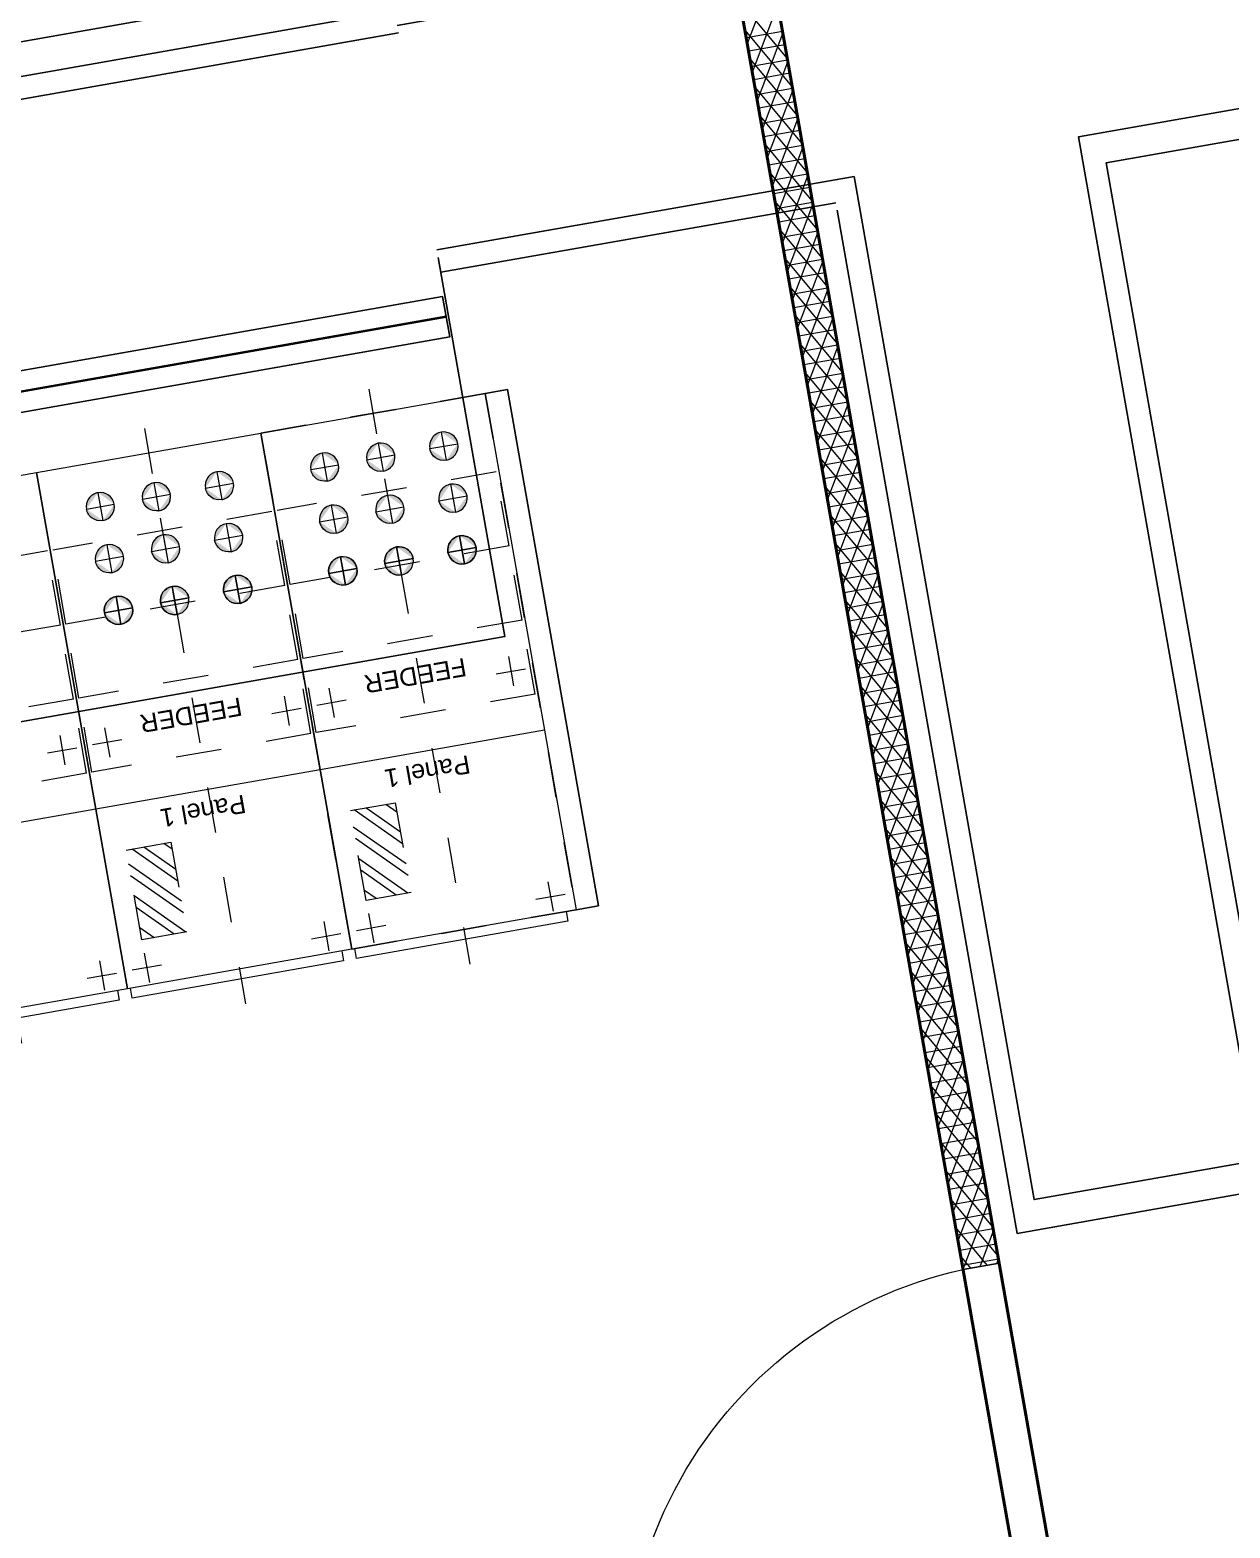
# Model space of a CAD drawing. Header units: millimetres. Extents: x 111502 to 977541, y 8702 to 1044108.
# Drawn here: x 489323.322 to 489325.956, y 241123.58 to 241126.868 of the extents above; entities that cross this region are included whole.
import ezdxf

# ---------------------------------------------------------------- set-up
doc = ezdxf.new("R2010")
doc.units = ezdxf.units.MM
doc.header["$LTSCALE"] = 0.25
for name, pattern in [('Proposed Primary Substation - OPTION 2$0$ACISOTGB', [9, 4, -1, 1, -1, 1, -1]), ('Proposed Primary Substation - OPTION 2$0$AM_ISO02W050', [7.5, 6, -1.5]), ('Proposed Primary Substation - OPTION 2$0$AM_ISO08W050', [18, 12, -1.5, 3, -1.5]), ('Proposed Primary Substation - OPTION 2$0$AM_ISO08W050x2', [9, 6, -0.75, 1.5, -0.75])]:
    doc.linetypes.add(name, pattern=pattern)
for name, color, linetype in [('Proposed Primary Substation - OPTION 2$0$0 RELAY PANELS', 7, 'Continuous'), ('Proposed Primary Substation - OPTION 2$0$0_HVSS TEXT', 7, 'Continuous'), ('Proposed Primary Substation - OPTION 2$0$PDF10_Geometry', 7, 'Continuous'), ('Proposed Primary Substation - OPTION 2$0$PDF10_Solid Fills', 7, 'Continuous'), ('X HVSS Site Background', 8, 'Continuous'), ('Z-z-Xref-Primary Substation', 7, 'Continuous')]:
    doc.layers.add(name, color=color, linetype=linetype)
for name, color, linetype, lineweight in [('Proposed Primary Substation - OPTION 2$0$AM_0', 7, 'Continuous', 20), ('Proposed Primary Substation - OPTION 2$0$AM_3', 6, 'Proposed Primary Substation - OPTION 2$0$AM_ISO02W050', 15), ('Proposed Primary Substation - OPTION 2$0$AM_6', 2, 'Continuous', 15), ('Proposed Primary Substation - OPTION 2$0$AM_7', 4, 'Proposed Primary Substation - OPTION 2$0$AM_ISO08W050', 13), ('Proposed Primary Substation - OPTION 2$0$AM_8', 1, 'Continuous', 13)]:
    doc.layers.add(name, color=color, linetype=linetype, lineweight=lineweight)
doc.layers.add('Proposed Primary Substation - OPTION 2$0$PDF_Geometry', color=7, linetype='Continuous', true_color=0x50525a)
doc.styles.add('Proposed Primary Substation - OPTION 2$0$Standard', font='arial.ttf')
pattern_1 = [(45, (-3949.11, 614.69), (-35.35534, 35.35534), [])]

# ---------------------------------------------------------------- blocks, each defined once
blk = doc.blocks.new('Proposed Primary Substation - OPTION 2$0$011S-630A BTM FLAT')
at = {"layer": 'Proposed Primary Substation - OPTION 2$0$AM_0'}
blk.add_line((-500, 400), (0, 400), dxfattribs=at)
blk.add_lwpolyline([(-500, 0), (0, 0), (0, 1150), (-500, 1150)], close=True, dxfattribs=at)
blk.add_lwpolyline([(-478, 0), (-478, -22), (-7, -22), (-7, 0)], dxfattribs=at)
at = {"layer": 'Proposed Primary Substation - OPTION 2$0$AM_7'}
blk.add_line((-250, 1204.2), (-250, -77.4), dxfattribs=at)
at = {"layer": 'Proposed Primary Substation - OPTION 2$0$AM_7', "linetype": 'Proposed Primary Substation - OPTION 2$0$AM_ISO08W050x2'}
for p, q in [((-450, 70.7), (-450, 5.3)), ((-50, 70.7), (-50, 5.3)), ((-417.3, 38), (-482.7, 38)), ((-82.7, 38), (-17.3, 38))]:
    blk.add_line(p, q, dxfattribs=at)
blk = doc.blocks.new('Proposed Primary Substation - OPTION 2$0$BS100MM BTM RAISED')
at = {"layer": 'Proposed Primary Substation - OPTION 2$0$AM_8'}
h = blk.add_hatch(dxfattribs=at)
h.set_pattern_fill('_U', color=256, scale=50, angle=45, style=0, pattern_type=0)
h.set_pattern_definition(pattern_1)
h.paths.add_polyline_path([(0, 0), (0, -200), (100, -200), (100, 0)])
at = {"layer": 'Proposed Primary Substation - OPTION 2$0$AM_3'}
blk.add_lwpolyline([(0, -200), (100, -200), (100, 0), (0, 0)], close=True, dxfattribs=at)
blk = doc.blocks.new('Proposed Primary Substation - OPTION 2$0$BS 200MM BTM RAISED')
at = {"layer": 'Proposed Primary Substation - OPTION 2$0$AM_8'}
h = blk.add_hatch(dxfattribs=at)
h.set_pattern_fill('_U', color=256, scale=50, angle=45, style=0, pattern_type=0)
h.set_pattern_definition(pattern_1)
h.paths.add_polyline_path([(0, 0), (0, -200), (100, -200), (100, 0)])
at = {"layer": 'Proposed Primary Substation - OPTION 2$0$AM_3'}
blk.add_lwpolyline([(0, -200), (100, -200), (100, 0), (0, 0)], close=True, dxfattribs=at)
blk = doc.blocks.new('*U1583')
at = {"layer": 'Proposed Primary Substation - OPTION 2$0$AM_8'}
h = blk.add_hatch(dxfattribs=at)
h.set_pattern_fill('_U', color=256, scale=50, angle=45, style=0, pattern_type=0)
h.set_pattern_definition([(45, (-4099.11, 914.69), (-35.35534, 35.35534), [])])
h.paths.add_polyline_path([(-150, 300), (-150, 100), (-50, 100), (-50, 300)])
at = {"layer": 'Proposed Primary Substation - OPTION 2$0$AM_3'}
blk.add_lwpolyline([(-150, 100), (-50, 100), (-50, 300), (-150, 300)], close=True, dxfattribs=at)
for name in ['Proposed Primary Substation - OPTION 2$0$BS100MM BTM RAISED', 'Proposed Primary Substation - OPTION 2$0$BS 200MM BTM RAISED']:
    blk.add_blockref(name, (-150, 300))
blk = doc.blocks.new('Proposed Primary Substation - OPTION 2$0$DV10682 BLANK')
at = {"layer": 'Proposed Primary Substation - OPTION 2$0$AM_3'}
for p, q in [((6, -249), (6, -84)), ((6, -84), (494, -84)), ((494, -249), (494, -84)), ((6, -249), (494, -249))]:
    blk.add_line(p, q, dxfattribs=at)
blk = doc.blocks.new('Proposed Primary Substation - OPTION 2')
at = {"layer": 'Proposed Primary Substation - OPTION 2$0$PDF10_Solid Fills', "transparency": 33554559}
h = blk.add_hatch(color=256, dxfattribs=at)
h.paths.add_polyline_path([(489324224.6, 241125984.8, -0.413934), (489324260.9, 241125959.5)], flags=0)
h.paths.add_polyline_path([(489324199.1, 241125948.7, -0.414737), (489324224.6, 241125984.8)], flags=0)
h.paths.add_polyline_path([(489324235.4, 241125923.5, -0.414082), (489324199.1, 241125948.7)], flags=0)
h.paths.add_polyline_path([(489324260.9, 241125959.5, -0.413274), (489324235.4, 241125923.5)], flags=0)
h = blk.add_hatch(color=256, dxfattribs=at)
h.paths.add_polyline_path([(489324086.3, 241125960.5, -0.414093), (489324122.4, 241125935.2)], flags=0)
h.paths.add_polyline_path([(489324061, 241125924.3, -0.414093), (489324086.3, 241125960.5)], flags=0)
h.paths.add_polyline_path([(489324097.1, 241125899.1, -0.41344), (489324061, 241125924.3)], flags=0)
h.paths.add_polyline_path([(489324122.4, 241125935.2, -0.41344), (489324097.1, 241125899.1)], flags=0)
h = blk.add_hatch(color=256, dxfattribs=at)
h.paths.add_polyline_path([(489323963.2, 241125938.8, -0.41344), (489323999.2, 241125913.5)], flags=0)
h.paths.add_polyline_path([(489323938, 241125902.7, -0.414892), (489323963.2, 241125938.8)], flags=0)
h.paths.add_polyline_path([(489323974, 241125877.5, -0.414245), (489323938, 241125902.7)], flags=0)
h.paths.add_polyline_path([(489323999.2, 241125913.5, -0.412791), (489323974, 241125877.5)], flags=0)
h = blk.add_hatch(color=256, dxfattribs=at)
h.paths.add_polyline_path([(489323732.1, 241125898.1, -0.413934), (489323768.5, 241125872.8)], flags=0)
h.paths.add_polyline_path([(489323706.7, 241125862, -0.414737), (489323732.1, 241125898.1)], flags=0)
h.paths.add_polyline_path([(489323742.9, 241125836.8, -0.414082), (489323706.7, 241125862)], flags=0)
h.paths.add_polyline_path([(489323768.5, 241125872.8, -0.413274), (489323742.9, 241125836.8)], flags=0)
h = blk.add_hatch(color=256, dxfattribs=at)
h.paths.add_polyline_path([(489323470.8, 241125852.1, -0.41344), (489323506.8, 241125826.8)], flags=0)
h.paths.add_polyline_path([(489323445.6, 241125816, -0.414892), (489323470.8, 241125852.1)], flags=0)
h.paths.add_polyline_path([(489323481.6, 241125790.8, -0.414245), (489323445.6, 241125816)], flags=0)
h.paths.add_polyline_path([(489323506.8, 241125826.8, -0.412791), (489323481.6, 241125790.8)], flags=0)
h = blk.add_hatch(color=256, dxfattribs=at)
h.paths.add_polyline_path([(489323593.9, 241125873.8, -0.414093), (489323630, 241125848.5)], flags=0)
h.paths.add_polyline_path([(489323568.6, 241125837.6, -0.414093), (489323593.9, 241125873.8)], flags=0)
h.paths.add_polyline_path([(489323604.7, 241125812.4, -0.41344), (489323568.6, 241125837.6)], flags=0)
h.paths.add_polyline_path([(489323630, 241125848.5, -0.41344), (489323604.7, 241125812.4)], flags=0)
h = blk.add_hatch(color=256, dxfattribs=at)
h.paths.add_polyline_path([(489324244.8, 241125870.6, -0.413934), (489324281.2, 241125845.3)], flags=0)
h.paths.add_polyline_path([(489324219.4, 241125834.4, -0.414737), (489324244.8, 241125870.6)], flags=0)
h.paths.add_polyline_path([(489324255.6, 241125809.3, -0.414082), (489324219.4, 241125834.4)], flags=0)
h.paths.add_polyline_path([(489324281.2, 241125845.3, -0.413274), (489324255.6, 241125809.3)], flags=0)
h = blk.add_hatch(color=256, dxfattribs=at)
h.paths.add_polyline_path([(489323983.1, 241125824.5, -0.413934), (489324019.4, 241125799.3)], flags=0)
h.paths.add_polyline_path([(489323957.6, 241125788.4, -0.414737), (489323983.1, 241125824.5)], flags=0)
h.paths.add_polyline_path([(489323993.9, 241125763.2, -0.414082), (489323957.6, 241125788.4)], flags=0)
h.paths.add_polyline_path([(489324019.4, 241125799.3, -0.413274), (489323993.9, 241125763.2)], flags=0)
h = blk.add_hatch(color=256, dxfattribs=at)
h.paths.add_polyline_path([(489324106.4, 241125846.2, -0.414093), (489324142.5, 241125820.9)], flags=0)
h.paths.add_polyline_path([(489324081.1, 241125810.1, -0.414093), (489324106.4, 241125846.2)], flags=0)
h.paths.add_polyline_path([(489324117.2, 241125784.9, -0.41344), (489324081.1, 241125810.1)], flags=0)
h.paths.add_polyline_path([(489324142.5, 241125820.9, -0.41344), (489324117.2, 241125784.9)], flags=0)
h = blk.add_hatch(color=256, dxfattribs=at)
h.paths.add_polyline_path([(489323614, 241125759.5, -0.414093), (489323650.1, 241125734.2)], flags=0)
h.paths.add_polyline_path([(489323588.7, 241125723.4, -0.414093), (489323614, 241125759.5)], flags=0)
h.paths.add_polyline_path([(489323624.8, 241125698.2, -0.41344), (489323588.7, 241125723.4)], flags=0)
h.paths.add_polyline_path([(489323650.1, 241125734.2, -0.41344), (489323624.8, 241125698.2)], flags=0)
h = blk.add_hatch(color=256, dxfattribs=at)
h.paths.add_polyline_path([(489323752.4, 241125783.9, -0.413934), (489323788.8, 241125758.6)], flags=0)
h.paths.add_polyline_path([(489323727, 241125747.7, -0.414737), (489323752.4, 241125783.9)], flags=0)
h.paths.add_polyline_path([(489323763.2, 241125722.6, -0.414082), (489323727, 241125747.7)], flags=0)
h.paths.add_polyline_path([(489323788.8, 241125758.6, -0.413274), (489323763.2, 241125722.6)], flags=0)
at = {"layer": 'Proposed Primary Substation - OPTION 2$0$PDF10_Solid Fills', "true_color": 0xffffff, "transparency": 33554559}
h = blk.add_hatch(color=7, dxfattribs=at)
h.paths.add_polyline_path([(489324264.7, 241125757.3, -0.413934), (489324301, 241125732.1)], flags=0)
h.paths.add_polyline_path([(489324239.3, 241125721.2, -0.414737), (489324264.7, 241125757.3)], flags=0)
h.paths.add_polyline_path([(489324275.5, 241125696, -0.414082), (489324239.3, 241125721.2)], flags=0)
h.paths.add_polyline_path([(489324301, 241125732.1, -0.413274), (489324275.5, 241125696)], flags=0)
at = {"layer": 'Proposed Primary Substation - OPTION 2$0$PDF10_Solid Fills', "transparency": 33554559}
h = blk.add_hatch(color=256, dxfattribs=at)
h.paths.add_polyline_path([(489324264.7, 241125757.3, -0.413934), (489324301, 241125732.1)], flags=0)
h.paths.add_polyline_path([(489324239.3, 241125721.2, -0.414737), (489324264.7, 241125757.3)], flags=0)
h.paths.add_polyline_path([(489324275.5, 241125696, -0.414082), (489324239.3, 241125721.2)], flags=0)
h.paths.add_polyline_path([(489324301, 241125732.1, -0.413274), (489324275.5, 241125696)], flags=0)
h = blk.add_hatch(color=256, dxfattribs=at)
h.paths.add_polyline_path([(489323490.6, 241125737.8, -0.413934), (489323527, 241125712.6)], flags=0)
h.paths.add_polyline_path([(489323465.2, 241125701.7, -0.414737), (489323490.6, 241125737.8)], flags=0)
h.paths.add_polyline_path([(489323501.4, 241125676.5, -0.414082), (489323465.2, 241125701.7)], flags=0)
h.paths.add_polyline_path([(489323527, 241125712.6, -0.413274), (489323501.4, 241125676.5)], flags=0)
at = {"layer": 'Proposed Primary Substation - OPTION 2$0$PDF10_Solid Fills', "true_color": 0xffffff, "transparency": 33554559}
h = blk.add_hatch(color=7, dxfattribs=at)
h.paths.add_polyline_path([(489324126.3, 241125733, -0.413934), (489324162.7, 241125707.7)], flags=0)
h.paths.add_polyline_path([(489324100.9, 241125696.8, -0.414737), (489324126.3, 241125733)], flags=0)
h.paths.add_polyline_path([(489324137.1, 241125671.6, -0.414082), (489324100.9, 241125696.8)], flags=0)
h.paths.add_polyline_path([(489324162.7, 241125707.7, -0.413274), (489324137.1, 241125671.6)], flags=0)
at = {"layer": 'Proposed Primary Substation - OPTION 2$0$PDF10_Solid Fills', "transparency": 33554559}
h = blk.add_hatch(color=256, dxfattribs=at)
h.paths.add_polyline_path([(489324126.3, 241125733, -0.413934), (489324162.7, 241125707.7)], flags=0)
h.paths.add_polyline_path([(489324100.9, 241125696.8, -0.414737), (489324126.3, 241125733)], flags=0)
h.paths.add_polyline_path([(489324137.1, 241125671.6, -0.414082), (489324100.9, 241125696.8)], flags=0)
h.paths.add_polyline_path([(489324162.7, 241125707.7, -0.413274), (489324137.1, 241125671.6)], flags=0)
at = {"layer": 'Proposed Primary Substation - OPTION 2$0$PDF10_Solid Fills', "true_color": 0xffffff, "transparency": 33554559}
h = blk.add_hatch(color=7, dxfattribs=at)
h.paths.add_polyline_path([(489324003.2, 241125711.3, -0.413934), (489324039.5, 241125686)], flags=0)
h.paths.add_polyline_path([(489323977.7, 241125675.1, -0.414737), (489324003.2, 241125711.3)], flags=0)
h.paths.add_polyline_path([(489324014, 241125650, -0.414082), (489323977.7, 241125675.1)], flags=0)
h.paths.add_polyline_path([(489324039.5, 241125686, -0.413274), (489324014, 241125650)], flags=0)
at = {"layer": 'Proposed Primary Substation - OPTION 2$0$PDF10_Solid Fills', "transparency": 33554559}
h = blk.add_hatch(color=256, dxfattribs=at)
h.paths.add_polyline_path([(489324003.2, 241125711.3, -0.413934), (489324039.5, 241125686)], flags=0)
h.paths.add_polyline_path([(489323977.7, 241125675.1, -0.414737), (489324003.2, 241125711.3)], flags=0)
h.paths.add_polyline_path([(489324014, 241125650, -0.414082), (489323977.7, 241125675.1)], flags=0)
h.paths.add_polyline_path([(489324039.5, 241125686, -0.413274), (489324014, 241125650)], flags=0)
at = {"layer": 'Proposed Primary Substation - OPTION 2$0$PDF10_Solid Fills', "true_color": 0xffffff, "transparency": 33554559}
h = blk.add_hatch(color=7, dxfattribs=at)
h.paths.add_polyline_path([(489323772.3, 241125670.6, -0.413934), (489323808.6, 241125645.3)], flags=0)
h.paths.add_polyline_path([(489323746.8, 241125634.5, -0.414737), (489323772.3, 241125670.6)], flags=0)
h.paths.add_polyline_path([(489323783.1, 241125609.3, -0.414082), (489323746.8, 241125634.5)], flags=0)
h.paths.add_polyline_path([(489323808.6, 241125645.3, -0.413274), (489323783.1, 241125609.3)], flags=0)
at = {"layer": 'Proposed Primary Substation - OPTION 2$0$PDF10_Solid Fills', "transparency": 33554559}
h = blk.add_hatch(color=256, dxfattribs=at)
h.paths.add_polyline_path([(489323772.3, 241125670.6, -0.413934), (489323808.6, 241125645.3)], flags=0)
h.paths.add_polyline_path([(489323746.8, 241125634.5, -0.414737), (489323772.3, 241125670.6)], flags=0)
h.paths.add_polyline_path([(489323783.1, 241125609.3, -0.414082), (489323746.8, 241125634.5)], flags=0)
h.paths.add_polyline_path([(489323808.6, 241125645.3, -0.413274), (489323783.1, 241125609.3)], flags=0)
at = {"layer": 'Proposed Primary Substation - OPTION 2$0$PDF10_Solid Fills', "true_color": 0xffffff, "transparency": 33554559}
h = blk.add_hatch(color=7, dxfattribs=at)
h.paths.add_polyline_path([(489323510.7, 241125624.6, -0.413934), (489323547.1, 241125599.3)], flags=0)
h.paths.add_polyline_path([(489323485.3, 241125588.4, -0.414737), (489323510.7, 241125624.6)], flags=0)
h.paths.add_polyline_path([(489323521.5, 241125563.3, -0.414082), (489323485.3, 241125588.4)], flags=0)
h.paths.add_polyline_path([(489323547.1, 241125599.3, -0.413274), (489323521.5, 241125563.3)], flags=0)
at = {"layer": 'Proposed Primary Substation - OPTION 2$0$PDF10_Solid Fills', "transparency": 33554559}
h = blk.add_hatch(color=256, dxfattribs=at)
h.paths.add_polyline_path([(489323510.7, 241125624.6, -0.413934), (489323547.1, 241125599.3)], flags=0)
h.paths.add_polyline_path([(489323485.3, 241125588.4, -0.414737), (489323510.7, 241125624.6)], flags=0)
h.paths.add_polyline_path([(489323521.5, 241125563.3, -0.414082), (489323485.3, 241125588.4)], flags=0)
h.paths.add_polyline_path([(489323547.1, 241125599.3, -0.413274), (489323521.5, 241125563.3)], flags=0)
at = {"layer": 'Proposed Primary Substation - OPTION 2$0$PDF10_Solid Fills', "true_color": 0xffffff, "transparency": 33554559}
h = blk.add_hatch(color=7, dxfattribs=at)
h.paths.add_polyline_path([(489323633.9, 241125646.3, -0.413934), (489323670.3, 241125621)], flags=0)
h.paths.add_polyline_path([(489323608.5, 241125610.1, -0.414737), (489323633.9, 241125646.3)], flags=0)
h.paths.add_polyline_path([(489323644.7, 241125584.9, -0.414082), (489323608.5, 241125610.1)], flags=0)
h.paths.add_polyline_path([(489323670.3, 241125621, -0.413274), (489323644.7, 241125584.9)], flags=0)
at = {"layer": 'Proposed Primary Substation - OPTION 2$0$PDF10_Solid Fills', "transparency": 33554559}
h = blk.add_hatch(color=256, dxfattribs=at)
h.paths.add_polyline_path([(489323633.9, 241125646.3, -0.413934), (489323670.3, 241125621)], flags=0)
h.paths.add_polyline_path([(489323608.5, 241125610.1, -0.414737), (489323633.9, 241125646.3)], flags=0)
h.paths.add_polyline_path([(489323644.7, 241125584.9, -0.414082), (489323608.5, 241125610.1)], flags=0)
h.paths.add_polyline_path([(489323670.3, 241125621, -0.413274), (489323644.7, 241125584.9)], flags=0)
at = {"layer": 'Proposed Primary Substation - OPTION 2$0$0 RELAY PANELS', "linetype": 'Proposed Primary Substation - OPTION 2$0$ACISOTGB'}
blk.add_lwpolyline([(489324027.9, 241124850.3), (489323828.5, 241125982.9), (489324320.9, 241126069.6), (489324520.3, 241124937)], close=True, dxfattribs=at)
at = {"layer": 'Proposed Primary Substation - OPTION 2$0$0_HVSS TEXT', "flags": 128}
for points in [[(489324520.3, 241124937), (489324569.6, 241124945.7), (489324370.2, 241126078.3), (489324320.9, 241126069.6)], [(489325370.1, 241124147.7), (489325449.3, 241124161.7)]]:
    blk.add_lwpolyline(points, dxfattribs=at)
at = {"layer": 'Proposed Primary Substation - OPTION 2$0$AM_7', "linetype": 'Proposed Primary Substation - OPTION 2$0$AM_ISO08W050x2'}
for p, q in [((489324371.8, 241125492.4), (489324383.1, 241125428)), ((489324345.3, 241125454.5), (489324409.6, 241125465.8)), ((489323879.4, 241125405.6), (489323890.7, 241125341.3)), ((489324015.7, 241125396.5), (489323951.3, 241125385.2)), ((489323977.8, 241125423), (489323989.2, 241125358.7)), ((489323852.9, 241125367.8), (489323917.2, 241125379.1)), ((489323485.4, 241125336.3), (489323496.7, 241125271.9)), ((489323360.4, 241125281.1), (489323424.8, 241125292.4)), ((489323386.9, 241125318.9), (489323398.3, 241125254.6)), ((489323523.2, 241125309.8), (489323458.9, 241125298.5))]:
    blk.add_line(p, q, dxfattribs=at)
at = {"layer": 'Proposed Primary Substation - OPTION 2$0$PDF10_Geometry', "lineweight": 13}
for points in [[(489324224.6, 241125984.8, 0.414737), (489324199.1, 241125948.7), (489324260.9, 241125959.5, 0.413934), (489324224.6, 241125984.8), (489324235.4, 241125923.5, -0.414082), (489324199.1, 241125948.7)], [(489324086.3, 241125960.5, 0.414093), (489324061, 241125924.3), (489324122.4, 241125935.2, 0.414093), (489324086.3, 241125960.5), (489324097.1, 241125899.1, -0.41344), (489324061, 241125924.3)], [(489323963.2, 241125938.8, 0.414892), (489323938, 241125902.7), (489323999.2, 241125913.5, 0.41344), (489323963.2, 241125938.8), (489323974, 241125877.5, -0.414245), (489323938, 241125902.7)], [(489323732.1, 241125898.1, 0.414737), (489323706.7, 241125862), (489323768.5, 241125872.8, 0.413934), (489323732.1, 241125898.1), (489323742.9, 241125836.8, -0.414082), (489323706.7, 241125862)], [(489323470.8, 241125852.1, 0.414892), (489323445.6, 241125816), (489323506.8, 241125826.8, 0.41344), (489323470.8, 241125852.1), (489323481.6, 241125790.8, -0.414245), (489323445.6, 241125816)], [(489323593.9, 241125873.8, 0.414093), (489323568.6, 241125837.6), (489323630, 241125848.5, 0.414093), (489323593.9, 241125873.8), (489323604.7, 241125812.4, -0.41344), (489323568.6, 241125837.6)], [(489324244.8, 241125870.6, 0.414737), (489324219.4, 241125834.4), (489324281.2, 241125845.3, 0.413934), (489324244.8, 241125870.6), (489324255.6, 241125809.3, -0.414082), (489324219.4, 241125834.4)], [(489323983.1, 241125824.5, 0.414737), (489323957.6, 241125788.4), (489324019.4, 241125799.3, 0.413934), (489323983.1, 241125824.5), (489323993.9, 241125763.2, -0.414082), (489323957.6, 241125788.4)], [(489324106.4, 241125846.2, 0.414093), (489324081.1, 241125810.1), (489324142.5, 241125820.9, 0.414093), (489324106.4, 241125846.2), (489324117.2, 241125784.9, -0.41344), (489324081.1, 241125810.1)], [(489323614, 241125759.5, 0.414093), (489323588.7, 241125723.4), (489323650.1, 241125734.2, 0.414093), (489323614, 241125759.5), (489323624.8, 241125698.2, -0.41344), (489323588.7, 241125723.4)], [(489323752.4, 241125783.9, 0.414737), (489323727, 241125747.7), (489323788.8, 241125758.6, 0.413934), (489323752.4, 241125783.9), (489323763.2, 241125722.6, -0.414082), (489323727, 241125747.7)], [(489323490.6, 241125737.8, 0.414737), (489323465.2, 241125701.7), (489323527, 241125712.6, 0.413934), (489323490.6, 241125737.8), (489323501.4, 241125676.5, -0.414082), (489323465.2, 241125701.7)]]:
    blk.add_lwpolyline(points, format="xyb", dxfattribs=at)
for points in [[(489324275.5, 241125696, -0.414082), (489324239.3, 241125721.2, -0.414737), (489324264.7, 241125757.3, -0.413934), (489324301, 241125732.1, -0.413274)], [(489324137.1, 241125671.6, -0.413274), (489324100.7, 241125696.8, -0.413934), (489324126.3, 241125733, -0.414567), (489324162.8, 241125707.7, 0.414567), (489324126.3, 241125733, 0.413934), (489324100.7, 241125696.8, 0.413274)], [(489324014, 241125650, -0.414082), (489323977.7, 241125675.1, -0.414737), (489324003.2, 241125711.3, -0.413934), (489324039.5, 241125686, -0.413274)], [(489323783.1, 241125609.3, -0.414082), (489323746.8, 241125634.5, -0.414737), (489323772.3, 241125670.6, -0.413934), (489323808.6, 241125645.3, -0.413274)], [(489323521.5, 241125563.3, -0.414082), (489323485.3, 241125588.4, -0.414737), (489323510.7, 241125624.6, -0.413934), (489323547.1, 241125599.3, -0.413274)], [(489323644.6, 241125584.9, -0.413274), (489323608.3, 241125610.1, -0.413934), (489323633.9, 241125646.2, -0.414567), (489323670.3, 241125621, 0.414567), (489323633.9, 241125646.2, 0.413934), (489323608.3, 241125610.1, 0.413274)]]:
    blk.add_lwpolyline(points, format="xyb", close=True, dxfattribs=at)
for points in [[(489324275.5, 241125696), (489324264.7, 241125757.3)], [(489324137.1, 241125671.6), (489324126.3, 241125733)], [(489324239.3, 241125721.2), (489324301, 241125732.1)], [(489324014, 241125650), (489324003.2, 241125711.3)], [(489324100.7, 241125696.8), (489324162.8, 241125707.7)], [(489323783.1, 241125609.3), (489323772.3, 241125670.6)], [(489323977.7, 241125675.1), (489324039.5, 241125686)], [(489323521.5, 241125563.3), (489323510.7, 241125624.6)], [(489323608.3, 241125610.1), (489323670.3, 241125621)], [(489323644.6, 241125584.9), (489323633.9, 241125646.2)], [(489323746.8, 241125634.5), (489323808.6, 241125645.3)], [(489323485.3, 241125588.4), (489323547.1, 241125599.3)]]:
    blk.add_lwpolyline(points, close=True, dxfattribs=at)
for centre, radius, start, end in [((489324230.1, 241125954.3), 31.3, 279.7467, 9.5629), ((489324091.7, 241125929.9), 31.2, 279.9508, 9.7995), ((489323968.5, 241125908.1), 31.1, 280.1252, 9.8467), ((489323737.6, 241125867.6), 31.3, 279.7467, 9.5629), ((489323476.1, 241125821.4), 31.1, 280.1252, 9.8467), ((489323599.3, 241125843.1), 31.2, 279.9508, 9.7995), ((489324111.8, 241125815.6), 31.2, 279.9508, 9.7995), ((489324250.3, 241125840.1), 31.3, 279.7467, 9.5629), ((489323988.6, 241125794.1), 31.3, 279.7467, 9.5629), ((489323757.9, 241125753.4), 31.3, 279.7467, 9.5629), ((489324270, 241125726.6), 31.2, 99.8243, 189.9268), ((489324270.2, 241125726.5), 31.3, 10.2337, 100.179), ((489323619.4, 241125728.9), 31.2, 279.9508, 9.7995), ((489324270, 241125726.7), 31.2, 190.22, 280.1943), ((489324270.2, 241125726.9), 31.3, 279.7467, 9.5629), ((489323496.1, 241125707.4), 31.3, 279.7467, 9.5629), ((489324008.5, 241125680.5), 31.2, 99.8243, 189.9268), ((489324008.7, 241125680.4), 31.3, 10.2337, 100.179), ((489323777.6, 241125639.9), 31.2, 99.8243, 189.9268), ((489323777.8, 241125639.8), 31.3, 10.2337, 100.179), ((489324008.4, 241125680.7), 31.2, 190.22, 280.1943), ((489324008.7, 241125680.8), 31.3, 279.7467, 9.5629), ((489323516.1, 241125593.8), 31.2, 99.8243, 189.9268), ((489323516.3, 241125593.7), 31.3, 10.2337, 100.179), ((489323777.5, 241125640), 31.2, 190.22, 280.1943), ((489323777.8, 241125640.1), 31.3, 279.7467, 9.5629), ((489323516, 241125594), 31.2, 190.22, 280.1943), ((489323516.2, 241125594.1), 31.3, 279.7467, 9.5629)]:
    blk.add_arc(centre, radius, start, end, dxfattribs=at)
for points in [[(489324137.1, 241125671.6), (489324154.3, 241125674.7), (489324165.7, 241125690.9), (489324162.8, 241125707.7)], [(489324137.1, 241125671.6), (489324154.3, 241125674.7), (489324165.7, 241125690.9), (489324162.8, 241125707.7)], [(489324137.1, 241125671.6), (489324154.3, 241125674.7), (489324165.7, 241125690.9), (489324162.8, 241125707.7)], [(489324137.1, 241125671.6), (489324154.3, 241125674.7), (489324165.7, 241125690.9), (489324162.8, 241125707.7)], [(489323644.6, 241125584.9), (489323661.8, 241125588), (489323673.3, 241125604.2), (489323670.3, 241125621)], [(489323644.6, 241125584.9), (489323661.8, 241125588), (489323673.3, 241125604.2), (489323670.3, 241125621)], [(489323644.6, 241125584.9), (489323661.8, 241125588), (489323673.3, 241125604.2), (489323670.3, 241125621)], [(489323644.6, 241125584.9), (489323661.8, 241125588), (489323673.3, 241125604.2), (489323670.3, 241125621)]]:
    blk.add_open_spline(points, degree=3, dxfattribs=at)
at = {"layer": 'Proposed Primary Substation - OPTION 2$0$PDF_Geometry', "color": 8, "lineweight": 40}
for points in [[(489324911.8, 241127214.3), (489325647.8, 241123034.4)], [(489324833.3, 241127196.3), (489325568.6, 241123020.4), (489325568.6, 241123020.4)]]:
    blk.add_lwpolyline(points, dxfattribs=at)
at = {"layer": 'Proposed Primary Substation - OPTION 2$0$PDF_Geometry', "color": 252, "lineweight": 20, "true_color": 0x989898}
for points in [[(489324896.5, 241126837.6), (489324952.2, 241126985)], [(489324896.5, 241126837.6), (489324952.2, 241126985)], [(489324983.8, 241126805.7), (489324880.3, 241126929.4)], [(489324983.8, 241126805.7), (489324880.3, 241126929.4)], [(489324907.5, 241126775.1), (489324963.2, 241126922.5)], [(489324907.5, 241126775.1), (489324963.2, 241126922.5)], [(489324994.8, 241126743.1), (489324891.3, 241126866.8)], [(489324994.8, 241126743.1), (489324891.3, 241126866.8)], [(489324973.5, 241126864.1), (489324894.2, 241126850.1)], [(489324973.5, 241126864.1), (489324894.2, 241126850.1)], [(489324918.5, 241126712.5), (489324974.2, 241126859.9)], [(489324918.5, 241126712.5), (489324974.2, 241126859.9)], [(489324978.6, 241126834.9), (489324899.4, 241126820.9)], [(489324978.6, 241126834.9), (489324899.4, 241126820.9)], [(489325005.8, 241126680.6), (489324902.3, 241126804.3)], [(489325005.8, 241126680.6), (489324902.3, 241126804.3)], [(489324984.5, 241126801.5), (489324905.3, 241126787.5)], [(489324984.5, 241126801.5), (489324905.3, 241126787.5)], [(489324989.6, 241126772.4), (489324910.4, 241126758.4)], [(489324989.6, 241126772.4), (489324910.4, 241126758.4)], [(489324929.5, 241126650), (489324985.2, 241126797.3)], [(489324929.5, 241126650), (489324985.2, 241126797.3)], [(489325016.8, 241126618), (489324913.3, 241126741.7)], [(489325016.8, 241126618), (489324913.3, 241126741.7)], [(489324995.5, 241126738.9), (489324916.3, 241126725)], [(489324995.5, 241126738.9), (489324916.3, 241126725)], [(489325000.7, 241126709.8), (489324921.4, 241126695.8)], [(489325000.7, 241126709.8), (489324921.4, 241126695.8)], [(489324940.5, 241126587.4), (489324996.2, 241126734.8)], [(489324940.5, 241126587.4), (489324996.2, 241126734.8)], [(489325027.8, 241126555.5), (489324924.4, 241126679.1)], [(489325027.8, 241126555.5), (489324924.4, 241126679.1)], [(489325006.5, 241126676.4), (489324927.3, 241126662.4)], [(489325006.5, 241126676.4), (489324927.3, 241126662.4)], [(489325011.7, 241126647.2), (489324932.4, 241126633.3)], [(489325011.7, 241126647.2), (489324932.4, 241126633.3)], [(489324951.5, 241126524.8), (489325007.3, 241126672.2)], [(489324951.5, 241126524.8), (489325007.3, 241126672.2)], [(489325038.8, 241126492.9), (489324935.4, 241126616.6)], [(489325038.8, 241126492.9), (489324935.4, 241126616.6)], [(489325017.5, 241126613.8), (489324938.3, 241126599.9)], [(489325017.5, 241126613.8), (489324938.3, 241126599.9)], [(489324962.5, 241126462.3), (489325018.3, 241126609.6)], [(489324962.5, 241126462.3), (489325018.3, 241126609.6)], [(489325022.7, 241126584.6), (489324943.5, 241126570.7)], [(489325022.7, 241126584.6), (489324943.5, 241126570.7)], [(489325049.9, 241126430.3), (489324946.4, 241126554)], [(489325049.9, 241126430.3), (489324946.4, 241126554)], [(489325028.6, 241126551.3), (489324949.3, 241126537.4)], [(489325028.6, 241126551.3), (489324949.3, 241126537.4)], [(489324973.6, 241126399.7), (489325029.3, 241126547.1)], [(489324973.6, 241126399.7), (489325029.3, 241126547.1)], [(489325033.7, 241126522.1), (489324954.5, 241126508.2)], [(489325033.7, 241126522.1), (489324954.5, 241126508.2)], [(489325060.9, 241126367.8), (489324957.4, 241126491.4)], [(489325060.9, 241126367.8), (489324957.4, 241126491.4)], [(489325039.6, 241126488.7), (489324960.3, 241126474.8)], [(489325039.6, 241126488.7), (489324960.3, 241126474.8)], [(489324984.6, 241126337.2), (489325040.3, 241126484.6)], [(489324984.6, 241126337.2), (489325040.3, 241126484.6)], [(489325044.7, 241126459.5), (489324965.5, 241126445.6)], [(489325044.7, 241126459.5), (489324965.5, 241126445.6)], [(489325071.9, 241126305.2), (489324968.4, 241126428.9)], [(489325071.9, 241126305.2), (489324968.4, 241126428.9)], [(489325050.6, 241126426.2), (489324971.3, 241126412.3)], [(489325050.6, 241126426.2), (489324971.3, 241126412.3)], [(489324995.6, 241126274.6), (489325051.3, 241126422)], [(489324995.6, 241126274.6), (489325051.3, 241126422)], [(489325055.7, 241126397), (489324976.5, 241126383.1)], [(489325055.7, 241126397), (489324976.5, 241126383.1)], [(489325082.9, 241126242.7), (489324979.4, 241126366.3)], [(489325082.9, 241126242.7), (489324979.4, 241126366.3)], [(489325061.6, 241126363.6), (489324982.4, 241126349.7)], [(489325061.6, 241126363.6), (489324982.4, 241126349.7)], [(489325006.6, 241126212.1), (489325062.3, 241126359.5)], [(489325006.6, 241126212.1), (489325062.3, 241126359.5)], [(489325066.7, 241126334.4), (489324987.5, 241126320.5)], [(489325066.7, 241126334.4), (489324987.5, 241126320.5)], [(489325093.9, 241126180.2), (489324990.4, 241126303.8)], [(489325093.9, 241126180.2), (489324990.4, 241126303.8)], [(489325072.6, 241126301.1), (489324993.4, 241126287.1)], [(489325072.6, 241126301.1), (489324993.4, 241126287.1)], [(489325017.6, 241126149.5), (489325073.3, 241126296.9)], [(489325017.6, 241126149.5), (489325073.3, 241126296.9)], [(489325077.7, 241126271.9), (489324998.5, 241126258)], [(489325077.7, 241126271.9), (489324998.5, 241126258)], [(489325104.9, 241126117.6), (489325001.5, 241126241.3)], [(489325104.9, 241126117.6), (489325001.5, 241126241.3)], [(489325083.6, 241126238.5), (489325004.4, 241126224.6)], [(489325083.6, 241126238.5), (489325004.4, 241126224.6)], [(489325028.6, 241126087), (489325084.4, 241126234.4)], [(489325028.6, 241126087), (489325084.4, 241126234.4)], [(489325088.8, 241126209.3), (489325009.5, 241126195.4)], [(489325088.8, 241126209.3), (489325009.5, 241126195.4)], [(489325115.9, 241126055.1), (489325012.5, 241126178.7)], [(489325115.9, 241126055.1), (489325012.5, 241126178.7)], [(489325094.6, 241126176), (489325015.4, 241126162)], [(489325094.6, 241126176), (489325015.4, 241126162)], [(489325099.8, 241126146.8), (489325020.5, 241126132.8)], [(489325099.8, 241126146.8), (489325020.5, 241126132.8)], [(489325039.6, 241126024.4), (489325095.4, 241126171.8)], [(489325039.6, 241126024.4), (489325095.4, 241126171.8)], [(489325126.9, 241125992.5), (489325023.5, 241126116.2)], [(489325126.9, 241125992.5), (489325023.5, 241126116.2)], [(489325105.7, 241126113.4), (489325026.4, 241126099.4)], [(489325105.7, 241126113.4), (489325026.4, 241126099.4)], [(489325110.8, 241126084.3), (489325031.6, 241126070.3)], [(489325110.8, 241126084.3), (489325031.6, 241126070.3)], [(489325050.6, 241125961.9), (489325106.4, 241126109.2)], [(489325050.6, 241125961.9), (489325106.4, 241126109.2)], [(489325138, 241125929.9), (489325034.5, 241126053.6)], [(489325138, 241125929.9), (489325034.5, 241126053.6)], [(489325116.7, 241126050.9), (489325037.4, 241126036.9)], [(489325116.7, 241126050.9), (489325037.4, 241126036.9)], [(489325121.8, 241126021.7), (489325042.6, 241126007.7)], [(489325121.8, 241126021.7), (489325042.6, 241126007.7)], [(489325061.7, 241125899.3), (489325117.4, 241126046.7)], [(489325061.7, 241125899.3), (489325117.4, 241126046.7)], [(489325149, 241125867.4), (489325045.5, 241125991)], [(489325149, 241125867.4), (489325045.5, 241125991)], [(489325127.7, 241125988.3), (489325048.4, 241125974.4)], [(489325127.7, 241125988.3), (489325048.4, 241125974.4)], [(489325072.7, 241125836.7), (489325128.4, 241125984.1)], [(489325072.7, 241125836.7), (489325128.4, 241125984.1)], [(489325132.8, 241125959.1), (489325053.6, 241125945.2)], [(489325132.8, 241125959.1), (489325053.6, 241125945.2)], [(489325160, 241125804.8), (489325056.5, 241125928.5)], [(489325160, 241125804.8), (489325056.5, 241125928.5)], [(489325138.7, 241125925.8), (489325059.5, 241125911.8)], [(489325138.7, 241125925.8), (489325059.5, 241125911.8)], [(489325083.7, 241125774.2), (489325139.4, 241125921.6)], [(489325083.7, 241125774.2), (489325139.4, 241125921.6)], [(489325143.8, 241125896.6), (489325064.6, 241125882.6)], [(489325143.8, 241125896.6), (489325064.6, 241125882.6)], [(489325171, 241125742.2), (489325067.5, 241125865.9)], [(489325171, 241125742.2), (489325067.5, 241125865.9)], [(489325149.7, 241125863.2), (489325070.5, 241125849.3)], [(489325149.7, 241125863.2), (489325070.5, 241125849.3)], [(489325094.7, 241125711.6), (489325150.4, 241125859)], [(489325094.7, 241125711.6), (489325150.4, 241125859)], [(489325154.8, 241125834), (489325075.6, 241125820.1)], [(489325154.8, 241125834), (489325075.6, 241125820.1)], [(489325182, 241125679.7), (489325078.5, 241125803.4)], [(489325182, 241125679.7), (489325078.5, 241125803.4)], [(489325160.7, 241125800.6), (489325081.5, 241125786.7)], [(489325160.7, 241125800.6), (489325081.5, 241125786.7)], [(489325105.7, 241125649.1), (489325161.5, 241125796.5)], [(489325105.7, 241125649.1), (489325161.5, 241125796.5)], [(489325165.9, 241125771.5), (489325086.6, 241125757.5)], [(489325165.9, 241125771.5), (489325086.6, 241125757.5)], [(489325193, 241125617.1), (489325089.6, 241125740.8)], [(489325193, 241125617.1), (489325089.6, 241125740.8)], [(489325171.7, 241125738.1), (489325092.5, 241125724.2)], [(489325171.7, 241125738.1), (489325092.5, 241125724.2)], [(489325116.7, 241125586.5), (489325172.5, 241125733.9)], [(489325116.7, 241125586.5), (489325172.5, 241125733.9)], [(489325176.9, 241125708.9), (489325097.6, 241125695)], [(489325176.9, 241125708.9), (489325097.6, 241125695)], [(489325204, 241125554.6), (489325100.6, 241125678.3)], [(489325204, 241125554.6), (489325100.6, 241125678.3)], [(489325182.8, 241125675.5), (489325103.5, 241125661.6)], [(489325182.8, 241125675.5), (489325103.5, 241125661.6)], [(489325127.8, 241125524), (489325183.5, 241125671.4)], [(489325127.8, 241125524), (489325183.5, 241125671.4)], [(489325187.9, 241125646.3), (489325108.7, 241125632.4)], [(489325187.9, 241125646.3), (489325108.7, 241125632.4)], [(489325215.1, 241125492.1), (489325111.6, 241125615.7)], [(489325215.1, 241125492.1), (489325111.6, 241125615.7)], [(489325193.8, 241125613), (489325114.5, 241125599)], [(489325193.8, 241125613), (489325114.5, 241125599)], [(489325138.8, 241125461.4), (489325194.5, 241125608.8)], [(489325138.8, 241125461.4), (489325194.5, 241125608.8)], [(489325198.9, 241125583.8), (489325119.7, 241125569.9)], [(489325198.9, 241125583.8), (489325119.7, 241125569.9)], [(489325226.1, 241125429.5), (489325122.6, 241125553.2)], [(489325226.1, 241125429.5), (489325122.6, 241125553.2)], [(489325204.8, 241125550.4), (489325125.5, 241125536.5)], [(489325204.8, 241125550.4), (489325125.5, 241125536.5)], [(489325149.8, 241125398.9), (489325205.5, 241125546.3)], [(489325149.8, 241125398.9), (489325205.5, 241125546.3)], [(489325209.9, 241125521.3), (489325130.7, 241125507.3)], [(489325209.9, 241125521.3), (489325130.7, 241125507.3)], [(489325237.1, 241125367), (489325133.6, 241125490.6)], [(489325237.1, 241125367), (489325133.6, 241125490.6)], [(489325215.8, 241125487.9), (489325136.6, 241125473.9)], [(489325215.8, 241125487.9), (489325136.6, 241125473.9)], [(489325220.9, 241125458.7), (489325141.7, 241125444.7)], [(489325220.9, 241125458.7), (489325141.7, 241125444.7)], [(489325160.8, 241125336.3), (489325216.5, 241125483.7)], [(489325160.8, 241125336.3), (489325216.5, 241125483.7)], [(489325248.1, 241125304.4), (489325144.6, 241125428.1)], [(489325248.1, 241125304.4), (489325144.6, 241125428.1)], [(489325226.8, 241125425.4), (489325147.6, 241125411.4)], [(489325226.8, 241125425.4), (489325147.6, 241125411.4)], [(489325231.9, 241125396.2), (489325152.7, 241125382.2)], [(489325231.9, 241125396.2), (489325152.7, 241125382.2)], [(489325171.8, 241125273.8), (489325227.5, 241125421.2)], [(489325171.8, 241125273.8), (489325227.5, 241125421.2)], [(489325259.1, 241125241.9), (489325155.6, 241125365.5)], [(489325259.1, 241125241.9), (489325155.6, 241125365.5)], [(489325237.8, 241125362.8), (489325158.6, 241125348.8)], [(489325237.8, 241125362.8), (489325158.6, 241125348.8)], [(489325182.8, 241125211.2), (489325238.6, 241125358.6)], [(489325182.8, 241125211.2), (489325238.6, 241125358.6)], [(489325243, 241125333.6), (489325163.7, 241125319.6)], [(489325243, 241125333.6), (489325163.7, 241125319.6)], [(489325270.1, 241125179.3), (489325166.7, 241125303)], [(489325270.1, 241125179.3), (489325166.7, 241125303)], [(489325248.8, 241125300.2), (489325169.6, 241125286.3)], [(489325248.8, 241125300.2), (489325169.6, 241125286.3)], [(489325193.8, 241125148.7), (489325249.6, 241125296.1)], [(489325193.8, 241125148.7), (489325249.6, 241125296.1)], [(489325254, 241125271.1), (489325174.7, 241125257.1)], [(489325254, 241125271.1), (489325174.7, 241125257.1)], [(489325281.1, 241125116.7), (489325177.7, 241125240.4)], [(489325281.1, 241125116.7), (489325177.7, 241125240.4)], [(489325259.8, 241125237.7), (489325180.6, 241125223.7)], [(489325259.8, 241125237.7), (489325180.6, 241125223.7)], [(489325204.8, 241125086.1), (489325260.6, 241125233.5)], [(489325204.8, 241125086.1), (489325260.6, 241125233.5)], [(489325265, 241125208.5), (489325185.8, 241125194.5)], [(489325265, 241125208.5), (489325185.8, 241125194.5)], [(489325292.2, 241125054.2), (489325188.7, 241125177.9)], [(489325292.2, 241125054.2), (489325188.7, 241125177.9)], [(489325270.9, 241125175.1), (489325191.6, 241125161.2)], [(489325270.9, 241125175.1), (489325191.6, 241125161.2)], [(489325215.9, 241125023.6), (489325271.6, 241125170.9)], [(489325215.9, 241125023.6), (489325271.6, 241125170.9)], [(489325276, 241125145.9), (489325196.8, 241125132)], [(489325276, 241125145.9), (489325196.8, 241125132)], [(489325303.2, 241124991.6), (489325199.7, 241125115.3)], [(489325303.2, 241124991.6), (489325199.7, 241125115.3)], [(489325281.9, 241125112.5), (489325202.6, 241125098.6)], [(489325281.9, 241125112.5), (489325202.6, 241125098.6)], [(489325226.9, 241124961), (489325282.6, 241125108.4)], [(489325226.9, 241124961), (489325282.6, 241125108.4)], [(489325287, 241125083.4), (489325207.8, 241125069.4)], [(489325287, 241125083.4), (489325207.8, 241125069.4)], [(489325314.2, 241124929.1), (489325210.7, 241125052.7)], [(489325314.2, 241124929.1), (489325210.7, 241125052.7)], [(489325292.9, 241125050), (489325213.7, 241125036.1)], [(489325292.9, 241125050), (489325213.7, 241125036.1)], [(489325237.9, 241124898.4), (489325293.6, 241125045.8)], [(489325237.9, 241124898.4), (489325293.6, 241125045.8)], [(489325298, 241125020.8), (489325218.8, 241125006.9)], [(489325298, 241125020.8), (489325218.8, 241125006.9)], [(489325325.2, 241124866.5), (489325221.7, 241124990.2)], [(489325325.2, 241124866.5), (489325221.7, 241124990.2)], [(489325303.9, 241124987.4), (489325224.7, 241124973.5)], [(489325303.9, 241124987.4), (489325224.7, 241124973.5)], [(489325248.9, 241124835.9), (489325304.6, 241124983.3)], [(489325248.9, 241124835.9), (489325304.6, 241124983.3)], [(489325309, 241124958.2), (489325229.8, 241124944.3)], [(489325309, 241124958.2), (489325229.8, 241124944.3)], [(489325336.2, 241124804), (489325232.7, 241124927.6)], [(489325336.2, 241124804), (489325232.7, 241124927.6)], [(489325314.9, 241124924.9), (489325235.7, 241124911)], [(489325314.9, 241124924.9), (489325235.7, 241124911)], [(489325259.9, 241124773.3), (489325315.7, 241124920.7)], [(489325259.9, 241124773.3), (489325315.7, 241124920.7)], [(489325320.1, 241124895.7), (489325240.8, 241124881.8)], [(489325320.1, 241124895.7), (489325240.8, 241124881.8)], [(489325347.2, 241124741.4), (489325243.8, 241124865.1)], [(489325347.2, 241124741.4), (489325243.8, 241124865.1)], [(489325325.9, 241124862.4), (489325246.7, 241124848.4)], [(489325325.9, 241124862.4), (489325246.7, 241124848.4)], [(489325331.1, 241124833.2), (489325251.8, 241124819.2)], [(489325331.1, 241124833.2), (489325251.8, 241124819.2)], [(489325270.9, 241124710.8), (489325326.7, 241124858.2)], [(489325275.6, 241124723.1), (489325326.7, 241124858.2)], [(489325315.4, 241124730.1), (489325254.8, 241124802.5)], [(489325358.2, 241124678.9), (489325254.8, 241124802.5)], [(489325336.9, 241124799.8), (489325257.7, 241124785.9)], [(489325336.9, 241124799.8), (489325257.7, 241124785.9)], [(489325342.1, 241124770.6), (489325262.8, 241124756.7)], [(489325342.1, 241124770.6), (489325262.8, 241124756.7)], [(489325281.9, 241124648.3), (489325337.7, 241124795.7)], [(489325312.7, 241124729.7), (489325337.7, 241124795.7)], [(489325369.3, 241124616.3), (489325265.8, 241124740)], [(489325369.3, 241124616.3), (489325265.8, 241124740)], [(489325348, 241124737.3), (489325268.7, 241124723.3)], [(489325348, 241124737.3), (489325268.7, 241124723.3)], [(489325353.8, 241124703.9), (489325274.6, 241124689.9)], [(489325353.8, 241124703.9), (489325274.6, 241124689.9)], [(489325292.9, 241124585.7), (489325348.7, 241124733.1)], [(489325380.3, 241124553.7), (489325276.8, 241124677.4)], [(489325359.7, 241124670.5), (489325280.5, 241124656.6)], [(489325359.7, 241124670.5), (489325280.5, 241124656.6)], [(489325304, 241124523.2), (489325359.7, 241124670.6)], [(489325365.6, 241124637.1), (489325286.4, 241124623.2)], [(489325365.6, 241124637.1), (489325286.4, 241124623.2)], [(489325391.3, 241124491.1), (489325287.8, 241124614.8)], [(489325371.5, 241124603.8), (489325292.2, 241124589.8)], [(489325371.5, 241124603.8), (489325292.2, 241124589.8)], [(489325315, 241124460.7), (489325370.7, 241124608)], [(489325377.3, 241124570.4), (489325298.1, 241124556.4)], [(489325377.3, 241124570.4), (489325298.1, 241124556.4)], [(489325377.3, 241124570.4), (489325298.1, 241124556.4)], [(489325377.3, 241124570.4), (489325298.1, 241124556.4)], [(489325402.3, 241124428.6), (489325298.8, 241124552.2)], [(489325383.2, 241124537), (489325304, 241124523)], [(489325383.2, 241124537), (489325304, 241124523)], [(489325326, 241124398.2), (489325381.7, 241124545.5)], [(489325389.1, 241124503.6), (489325309.9, 241124489.7)], [(489325389.1, 241124503.6), (489325309.9, 241124489.7)], [(489325413.3, 241124366), (489325309.9, 241124489.7)], [(489325395, 241124470.2), (489325315.7, 241124456.3)], [(489325395, 241124470.2), (489325315.7, 241124456.3)], [(489325337, 241124335.7), (489325392.7, 241124482.9)], [(489325424.3, 241124303.4), (489325320.9, 241124427.1)], [(489325400.9, 241124436.9), (489325321.6, 241124422.9)], [(489325400.9, 241124436.9), (489325321.6, 241124422.9)], [(489325348, 241124273.1), (489325403.7, 241124420.4)], [(489325406.7, 241124403.5), (489325327.5, 241124389.5)], [(489325406.7, 241124403.5), (489325327.5, 241124389.5)], [(489325435.4, 241124240.8), (489325331.9, 241124364.5)], [(489325412.6, 241124370.1), (489325333.4, 241124356.2)], [(489325412.6, 241124370.1), (489325333.4, 241124356.2)], [(489325359, 241124210.6), (489325414.7, 241124357.9)], [(489325418.5, 241124336.7), (489325339.2, 241124322.8)], [(489325418.5, 241124336.7), (489325339.2, 241124322.8)], [(489325446.4, 241124178.3), (489325342.9, 241124301.9)], [(489325424.4, 241124303.4), (489325345.1, 241124289.4)], [(489325424.4, 241124303.4), (489325345.1, 241124289.4)], [(489325370, 241124148.1), (489325425.7, 241124295.4)], [(489325430.2, 241124270), (489325351, 241124256)], [(489325430.2, 241124270), (489325351, 241124256)], [(489325422.9, 241124157), (489325353.9, 241124239.4)], [(489325436.1, 241124236.6), (489325356.9, 241124222.7)], [(489325436.1, 241124236.6), (489325356.9, 241124222.7)], [(489325407.2, 241124154.2), (489325436.8, 241124232.5)], [(489325442, 241124203.2), (489325362.8, 241124189.3)], [(489325442, 241124203.2), (489325362.8, 241124189.3)], [(489325386.8, 241124150.6), (489325365, 241124176.8)], [(489325447.9, 241124169.9), (489325368.6, 241124155.9)], [(489325447.9, 241124169.9), (489325368.6, 241124155.9)], [(489325444.3, 241124160.8), (489325447.8, 241124169.9)]]:
    blk.add_lwpolyline(points, dxfattribs=at)
at = {"layer": 'Proposed Primary Substation - OPTION 2$0$PDF_Geometry', "color": 8, "lineweight": 5}
blk.add_lwpolyline([(489324683.5, 241122901), (489325528.1, 241123201.3), (489325542.5, 241123168.2), (489324698, 241122867.9, -0.464246), (489325370.1, 241124147.7, -0.464246)], format="xyb", dxfattribs=at)
at = {"layer": 'X HVSS Site Background', "flags": 128}
for points in [[(489328051.1, 241127678.1), (489317362.9, 241125796.2)], [(489318114.5, 241125852.4), (489327991.3, 241127591.4), (489328672, 241123725.6), (489328081.1, 241123621.5), (489327504.4, 241126896.5), (489325684.2, 241126576), (489326079.5, 241124330.7), (489325488.6, 241124226.6), (489325093.3, 241126471.9)], [(489324127.9, 241126877.4), (489327947.8, 241127550), (489328611.2, 241123782.6), (489328118.7, 241123695.9), (489327542.1, 241126970.8), (489325623.4, 241126633), (489326018.7, 241124387.7), (489325526.3, 241124301), (489325131, 241126546.3)], [(489324217.5, 241126368.5), (489324364, 241125536.3), (489318356.5, 241124478.5), (489318123.2, 241125803.2), (489324130.8, 241126860.9)], [(489325131, 241126546.3), (489324214.6, 241126385)], [(489325090.4, 241126488.4), (489324223.3, 241126335.7)]]:
    blk.add_lwpolyline(points, dxfattribs=at)
for points in [[(489321840.1, 241125770.9), (489321824.5, 241125859.5), (489324227.6, 241126282.6), (489324243.2, 241126194)], [(489321832.5, 241125814.2), (489321832.1, 241125816.2), (489324235.2, 241126239.3), (489324235.5, 241126237.3)]]:
    blk.add_lwpolyline(points, close=True, dxfattribs=at)
at = {"xscale": -1, "rotation": 9.98595487317008}
for name, p in [('Proposed Primary Substation - OPTION 2$0$011S-630A BTM FLAT', (489324027.9, 241124850.3)), ('Proposed Primary Substation - OPTION 2$0$011S-630A BTM FLAT', (489323535.5, 241124763.6)), ('Proposed Primary Substation - OPTION 2$0$011S-630A BTM FLAT', (489323043.1, 241124676.9)), ('Proposed Primary Substation - OPTION 2$0$DV10682 BLANK', (489324336.3, 241125981.4)), ('Proposed Primary Substation - OPTION 2$0$DV10682 BLANK', (489323843.9, 241125894.7)), ('Proposed Primary Substation - OPTION 2$0$DV10682 BLANK', (489323351.5, 241125808)), ('Proposed Primary Substation - OPTION 2$0$DV10682 BLANK', (489324364.9, 241125818.9)), ('Proposed Primary Substation - OPTION 2$0$DV10682 BLANK', (489323872.5, 241125732.2)), ('Proposed Primary Substation - OPTION 2$0$DV10682 BLANK', (489323380.1, 241125645.5)), ('Proposed Primary Substation - OPTION 2$0$DV10682 BLANK', (489324393.5, 241125656.4)), ('Proposed Primary Substation - OPTION 2$0$DV10682 BLANK', (489323901.1, 241125569.7)), ('Proposed Primary Substation - OPTION 2$0$DV10682 BLANK', (489323408.7, 241125483)), ('*U1583', (489324027.9, 241124850.3)), ('*U1583', (489323535.5, 241124763.6))]:
    blk.add_blockref(name, p, dxfattribs=at)
at = {"layer": 'Proposed Primary Substation - OPTION 2$0$AM_6', "char_height": 40, "width": 246.242, "attachment_point": 7, "rotation": 189.986, "style": 'Proposed Primary Substation - OPTION 2$0$Standard'}
for s, insert in [('FEEDER', (489324275.5, 241125489.8)), ('FEEDER', (489323783.1, 241125403.1)), ('Panel 1', (489324283.9, 241125276.9)), ('Panel 1', (489323791.4, 241125190.2))]:
    blk.add_mtext(s, dxfattribs=dict(at, insert=insert))

msp = doc.modelspace()

# ---------------------------------------------------------------- linework, layer by layer
at = {"lineweight": 0}
msp.add_circle((488727.819, 239008.3332), 11388.4181, dxfattribs=at)

# ---------------------------------------------------------------- block references
at = {"layer": 'Z-z-Xref-Primary Substation', "lineweight": 0, "xscale": 0.001, "yscale": 0.001, "zscale": 0.001}
msp.add_blockref('Proposed Primary Substation - OPTION 2', (0, 0), dxfattribs=at)

doc.saveas('drawing.dxf')
